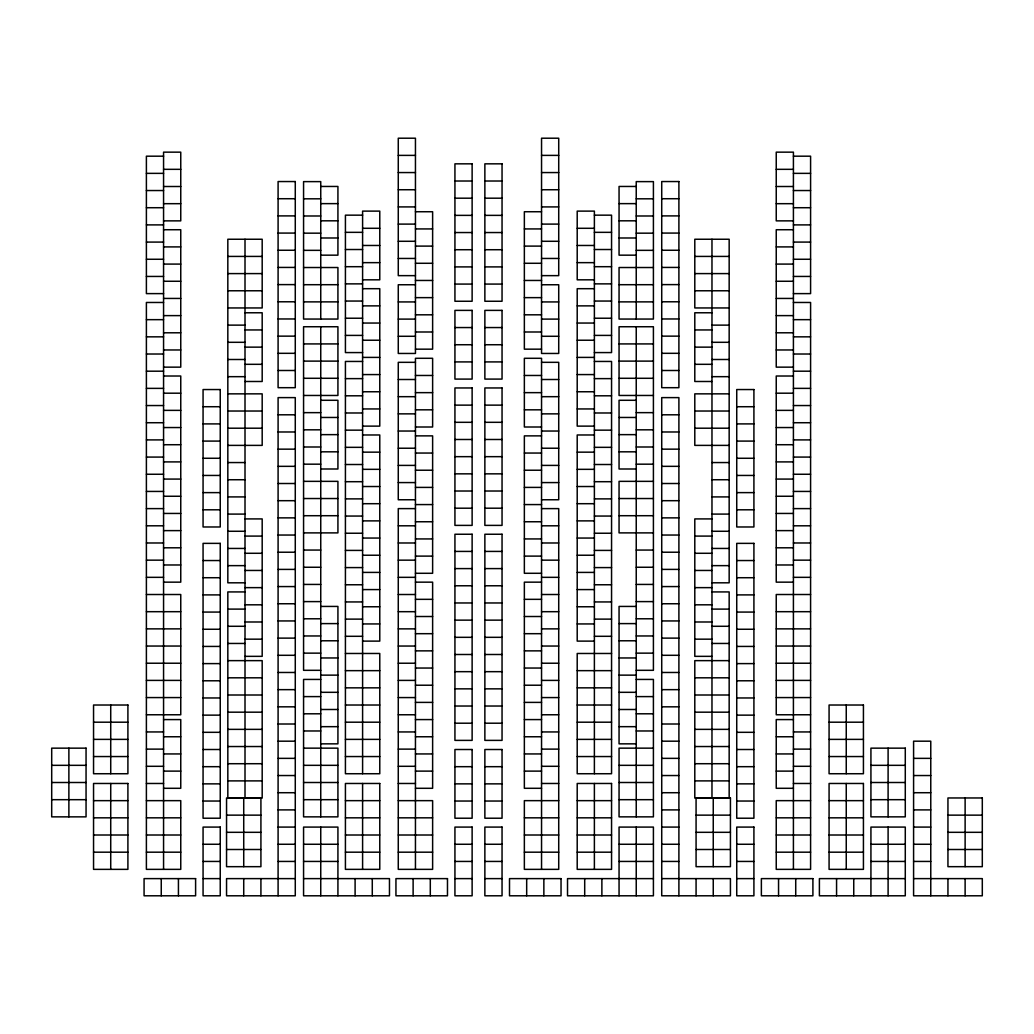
<?xml version="1.0" encoding="UTF-8"?>
<svg xmlns="http://www.w3.org/2000/svg" width="1034" height="1034" viewBox="0 0 1034 1034"><rect width="100%" height="100%" fill="white"/><g stroke="black" fill="none" stroke-linecap="round" stroke-linejoin="round"><path stroke-width="1.5" d="M398.271 155.384L415.448 155.384M541.545 155.384L558.722 155.384M163.566 156.186L146.389 156.186L146.389 293.617L163.566 293.617M793.414 156.186L810.591 156.186L810.591 293.617L793.414 293.617M163.566 169.33L180.756 169.33M776.237 169.33L793.414 169.33M398.271 172.562L415.448 172.562M541.545 172.562L558.722 172.562M146.389 173.363L163.566 173.363M793.414 173.363L810.591 173.363M454.934 181.015L472.124 181.015M484.868 181.015L502.046 181.015M163.566 186.508L180.756 186.508M320.747 186.456L337.924 186.456L337.924 255.165L320.747 255.165M636.233 186.456L619.056 186.456L619.056 255.165L636.233 255.165M776.237 186.508L793.414 186.508M398.271 189.739L415.448 189.739M541.545 189.739L558.722 189.739M146.389 190.54L163.566 190.54M793.414 190.54L810.591 190.54M454.934 198.192L472.124 198.192M484.868 198.192L502.046 198.192M278.094 198.722L295.272 198.722M303.569 198.812L320.747 198.812M636.233 198.812L653.41 198.812M661.721 198.722L678.899 198.722M320.747 203.633L337.924 203.633M619.056 203.633L636.233 203.633M163.566 203.685L180.756 203.685M776.237 203.685L793.414 203.685M398.271 206.916L415.448 206.916M541.545 206.916L558.722 206.916M146.389 207.718L163.566 207.718M793.414 207.718L810.591 207.718M415.448 211.737L432.626 211.737L432.626 349.169L415.448 349.169M541.545 211.737L524.354 211.737L524.354 349.169L541.545 349.169M362.598 215.162L345.421 215.162L345.421 352.581L362.598 352.581M594.382 215.162L611.559 215.162L611.559 352.581L594.382 352.581M454.934 215.369L472.124 215.369M484.868 215.369L502.046 215.369M278.094 215.899L295.272 215.899M661.721 215.899L678.899 215.899M303.569 215.99L320.747 215.99M636.233 215.99L653.41 215.99M163.566 220.862L180.756 220.862L180.756 152.153L163.566 152.153L163.566 869.361M320.747 220.811L337.924 220.811M619.056 220.811L636.233 220.811M793.414 220.862L776.237 220.862L776.237 152.153L793.414 152.153L793.414 869.361M398.271 224.107L415.448 224.107M541.545 224.107L558.722 224.107M146.389 224.895L163.566 224.895M793.414 224.895L810.591 224.895M362.598 228.294L379.775 228.294M577.205 228.294L594.382 228.294M415.448 228.928L432.626 228.928M524.354 228.928L541.545 228.928M163.566 229.729L180.756 229.729L180.756 367.148L163.566 367.148M793.414 229.729L776.237 229.729L776.237 367.148L793.414 367.148M345.421 232.34L362.598 232.34M594.382 232.34L611.559 232.34M454.934 232.547L472.124 232.547M484.868 232.547L502.046 232.547M278.094 233.077L295.272 233.077M661.721 233.077L678.899 233.077M303.569 233.167L320.747 233.167M636.233 233.167L653.41 233.167M320.747 237.988L337.924 237.988M619.056 237.988L636.233 237.988M398.271 241.284L415.448 241.284M541.545 241.284L558.722 241.284M146.389 242.085L163.566 242.085M793.414 242.085L810.591 242.085M362.598 245.472L379.775 245.472M577.205 245.472L594.382 245.472M415.448 246.105L432.626 246.105M524.354 246.105L541.545 246.105M163.566 246.906L180.756 246.906M776.237 246.906L793.414 246.906M345.421 249.517L362.598 249.517M594.382 249.517L611.559 249.517M454.934 249.724L472.124 249.724M484.868 249.724L502.046 249.724M278.094 250.254L295.272 250.254M303.569 250.344L320.747 250.344M636.233 250.344L653.41 250.344M661.721 250.254L678.899 250.254M227.829 256.419L262.184 256.419M694.796 256.419L729.164 256.419M398.271 258.461L415.448 258.461M541.545 258.461L558.722 258.461M146.389 259.263L163.566 259.263M793.414 259.263L810.591 259.263M362.598 262.649L379.775 262.649M577.205 262.649L594.382 262.649M415.448 263.282L432.626 263.282M524.354 263.282L541.545 263.282M163.566 264.084L180.756 264.084M776.237 264.084L793.414 264.084M345.421 266.694L362.598 266.694M594.382 266.694L611.559 266.694M454.934 266.901L472.124 266.901M484.868 266.901L502.046 266.901M278.094 267.431L295.272 267.431M303.569 267.522L337.924 267.522L337.924 319.054L303.569 319.054L303.569 181.622L320.747 181.622L320.747 319.054M653.41 267.522L619.056 267.522L619.056 319.054L653.41 319.054L653.41 181.622L636.233 181.622L636.233 319.054M661.721 267.431L678.899 267.431M227.829 273.596L262.184 273.596M694.796 273.596L729.164 273.596M415.448 275.639L398.271 275.639L398.271 138.207L415.448 138.207L415.448 353.46L398.271 353.46L398.271 284.751L415.448 284.751M541.545 275.639L558.722 275.639L558.722 138.207L541.545 138.207L541.545 353.46L558.722 353.46L558.722 284.751L541.545 284.751M146.389 276.44L163.566 276.44M793.414 276.44L810.591 276.44M362.598 279.826L379.775 279.826L379.775 211.117L362.598 211.117L362.598 773.729M594.382 279.826L577.205 279.826L577.205 211.117L594.382 211.117L594.382 773.729M415.448 280.46L432.626 280.46M524.354 280.46L541.545 280.46M163.566 281.261L180.756 281.261M776.237 281.261L793.414 281.261M345.421 283.872L362.598 283.872M594.382 283.872L611.559 283.872M454.934 284.079L472.124 284.079M484.868 284.079L502.046 284.079M278.094 284.608L295.272 284.608M661.721 284.608L678.899 284.608M303.569 284.699L337.924 284.699M619.056 284.699L653.41 284.699M362.598 288.693L379.775 288.693L379.775 426.124L362.598 426.124M594.382 288.693L577.205 288.693L577.205 426.124L594.382 426.124M227.829 290.774L262.184 290.774M694.796 290.774L729.164 290.774M415.448 297.637L432.626 297.637M524.354 297.637L541.545 297.637M163.566 298.438L180.756 298.438M776.237 298.438L793.414 298.438M345.421 301.049L362.598 301.049M594.382 301.049L611.559 301.049M278.094 301.786L295.272 301.786M661.721 301.786L678.899 301.786M303.569 301.876L337.924 301.876M398.271 301.928L415.448 301.928M541.545 301.928L558.722 301.928M619.056 301.876L653.41 301.876M163.566 302.471L146.389 302.471L146.389 869.361L180.756 869.361L180.756 800.652L146.389 800.652M793.414 302.471L810.591 302.471L810.591 869.361L776.237 869.361L776.237 800.652L810.591 800.652M362.598 305.87L379.775 305.87M577.205 305.87L594.382 305.87M227.829 307.951L262.184 307.951L262.184 239.242L227.829 239.242L227.829 582.814L245.006 582.814M729.164 307.951L694.796 307.951L694.796 239.242L729.164 239.242L729.164 582.814L711.974 582.814M245.006 312.772L262.184 312.772L262.184 381.494L245.006 381.494M711.974 312.772L694.796 312.772L694.796 381.494L711.974 381.494M415.448 314.814L432.626 314.814M524.354 314.814L541.545 314.814M163.566 315.616L180.756 315.616M776.237 315.616L793.414 315.616M345.421 318.226L362.598 318.226M594.382 318.226L611.559 318.226M278.094 318.963L295.272 318.963M398.271 319.105L415.448 319.105M541.545 319.105L558.722 319.105M661.721 318.963L678.899 318.963M146.389 319.661L163.566 319.661M793.414 319.661L810.591 319.661M362.598 323.047L379.775 323.047M577.205 323.047L594.382 323.047M227.829 325.128L245.006 325.128M711.974 325.128L729.164 325.128M454.934 327.558L472.124 327.558M484.868 327.558L502.046 327.558M245.006 329.949L262.184 329.949M694.796 329.949L711.974 329.949M415.448 331.992L432.626 331.992M524.354 331.992L541.545 331.992M163.566 332.793L180.756 332.793M776.237 332.793L793.414 332.793M345.421 335.404L362.598 335.404M594.382 335.404L611.559 335.404M278.094 336.14L295.272 336.14M398.271 336.283L415.448 336.283M541.545 336.283L558.722 336.283M661.721 336.14L678.899 336.14M146.389 336.838L163.566 336.838M793.414 336.838L810.591 336.838M362.598 340.225L379.775 340.225M577.205 340.225L594.382 340.225M227.829 342.306L245.006 342.306M711.974 342.306L729.164 342.306M303.569 343.921L337.924 343.921M619.056 343.921L653.41 343.921M454.934 344.736L472.124 344.736M484.868 344.736L502.046 344.736M245.006 347.14L262.184 347.14M694.796 347.14L711.974 347.14M163.566 349.97L180.756 349.97M776.237 349.97L793.414 349.97M278.094 353.318L295.272 353.318M661.721 353.318L678.899 353.318M146.389 354.016L163.566 354.016M793.414 354.016L810.591 354.016M362.598 357.402L379.775 357.402M577.205 357.402L594.382 357.402M227.829 359.496L245.006 359.496M711.974 359.496L729.164 359.496M303.569 361.112L337.924 361.112M619.056 361.112L653.41 361.112M362.598 361.448L345.421 361.448L345.421 773.729L379.775 773.729L379.775 653.475L345.421 653.475M594.382 361.448L611.559 361.448L611.559 773.729L577.205 773.729L577.205 653.475L611.559 653.475M454.934 361.913L472.124 361.913M484.868 361.913L502.046 361.913M415.448 362.327L398.271 362.327L398.271 499.758L415.448 499.758M541.545 362.327L558.722 362.327L558.722 499.758L541.545 499.758M245.006 364.317L262.184 364.317M694.796 364.317L711.974 364.317M278.094 370.495L295.272 370.495M661.721 370.495L678.899 370.495M146.389 371.193L163.566 371.193M793.414 371.193L810.591 371.193M362.598 374.579L379.775 374.579M577.205 374.579L594.382 374.579M415.448 375.471L432.626 375.471M524.354 375.471L541.545 375.471M163.566 376.014L180.756 376.014L180.756 582.155L163.566 582.155M793.414 376.014L776.237 376.014L776.237 582.155L793.414 582.155M227.829 376.673L245.006 376.673M711.974 376.673L729.164 376.673M303.569 378.289L337.924 378.289M619.056 378.289L653.41 378.289M345.421 378.625L362.598 378.625M594.382 378.625L611.559 378.625M398.271 379.504L415.448 379.504M541.545 379.504L558.722 379.504M146.389 388.37L163.566 388.37M793.414 388.37L810.591 388.37M362.598 391.757L379.775 391.757M577.205 391.757L594.382 391.757M415.448 392.649L432.626 392.649M524.354 392.649L541.545 392.649M163.566 393.191L180.756 393.191M776.237 393.191L793.414 393.191M227.829 393.851L262.184 393.851L262.184 445.383L227.829 445.383M729.164 393.851L694.796 393.851L694.796 445.383L729.164 445.383M303.569 395.466L337.924 395.466L337.924 326.744L303.569 326.744L303.569 670.316L320.747 670.316M653.41 395.466L619.056 395.466L619.056 326.744L653.41 326.744L653.41 670.316L636.233 670.316M345.421 395.802L362.598 395.802M594.382 395.802L611.559 395.802M398.271 396.681L415.448 396.681M541.545 396.681L558.722 396.681M320.747 400.287L337.924 400.287L337.924 468.997L320.747 468.997M636.233 400.287L619.056 400.287L619.056 468.997L636.233 468.997M454.934 405.134L472.124 405.134M484.868 405.134L502.046 405.134M146.389 405.548L163.566 405.548M793.414 405.548L810.591 405.548M203.065 406.724L220.242 406.724M736.738 406.724L753.915 406.724M362.598 408.947L379.775 408.947M577.205 408.947L594.382 408.947M415.448 409.826L432.626 409.826M524.354 409.826L541.545 409.826M163.566 410.369L180.756 410.369M776.237 410.369L793.414 410.369M227.829 411.028L262.184 411.028M694.796 411.028L729.164 411.028M303.569 412.644L320.747 412.644M636.233 412.644L653.41 412.644M345.421 412.98L362.598 412.98M594.382 412.98L611.559 412.98M398.271 413.858L415.448 413.858M541.545 413.858L558.722 413.858M278.094 414.802L295.272 414.802M661.721 414.802L678.899 414.802M320.747 417.465L337.924 417.465M619.056 417.465L636.233 417.465M454.934 422.311L472.124 422.311M484.868 422.311L502.046 422.311M146.389 422.725L163.566 422.725M793.414 422.725L810.591 422.725M203.065 423.901L220.242 423.901M736.738 423.901L753.915 423.901M415.448 427.003L432.626 427.003L432.626 358.294L415.448 358.294L415.448 869.361M541.545 427.003L524.354 427.003L524.354 358.294L541.545 358.294L541.545 869.361M163.566 427.546L180.756 427.546M776.237 427.546L793.414 427.546M227.829 428.205L262.184 428.205M694.796 428.205L729.164 428.205M303.569 429.821L320.747 429.821M636.233 429.821L653.41 429.821M345.421 430.157L362.598 430.157M594.382 430.157L611.559 430.157M398.271 431.036L415.448 431.036M541.545 431.036L558.722 431.036M278.094 431.979L295.272 431.979M661.721 431.979L678.899 431.979M320.747 434.642L337.924 434.642M619.056 434.642L636.233 434.642M362.598 434.978L379.775 434.978L379.775 641.119L362.598 641.119M594.382 434.978L577.205 434.978L577.205 641.119L594.382 641.119M415.448 435.87L432.626 435.87L432.626 573.288L415.448 573.288M541.545 435.87L524.354 435.87L524.354 573.288L541.545 573.288M454.934 439.489L472.124 439.489M484.868 439.489L502.046 439.489M146.389 439.902L163.566 439.902M793.414 439.902L810.591 439.902M203.065 441.091L220.242 441.091M736.738 441.091L753.915 441.091M163.566 444.723L180.756 444.723M776.237 444.723L793.414 444.723M303.569 446.998L320.747 446.998M636.233 446.998L653.41 446.998M345.421 447.334L362.598 447.334M594.382 447.334L611.559 447.334M398.271 448.226L415.448 448.226M541.545 448.226L558.722 448.226M278.094 449.157L295.272 449.157M661.721 449.157L678.899 449.157M320.747 451.819L337.924 451.819M619.056 451.819L636.233 451.819M362.598 452.155L379.775 452.155M577.205 452.155L594.382 452.155M415.448 453.047L432.626 453.047M524.354 453.047L541.545 453.047M454.934 456.666L472.124 456.666M484.868 456.666L502.046 456.666M146.389 457.08L163.566 457.08M793.414 457.08L810.591 457.08M203.065 458.269L220.242 458.269M736.738 458.269L753.915 458.269M163.566 461.901L180.756 461.901M776.237 461.901L793.414 461.901M227.829 462.56L245.006 462.56M711.974 462.56L729.164 462.56M303.569 464.176L320.747 464.176M636.233 464.176L653.41 464.176M345.421 464.512L362.598 464.512M594.382 464.512L611.559 464.512M398.271 465.403L415.448 465.403M541.545 465.403L558.722 465.403M278.094 466.334L295.272 466.334M661.721 466.334L678.899 466.334M362.598 469.333L379.775 469.333M577.205 469.333L594.382 469.333M415.448 470.224L432.626 470.224M524.354 470.224L541.545 470.224M454.934 473.843L472.124 473.843M484.868 473.843L502.046 473.843M146.389 474.257L163.566 474.257M793.414 474.257L810.591 474.257M203.065 475.446L220.242 475.446M736.738 475.446L753.915 475.446M163.566 479.078L180.756 479.078M776.237 479.078L793.414 479.078M227.829 479.737L245.006 479.737M711.974 479.737L729.164 479.737M303.569 481.353L337.924 481.353L337.924 532.885L303.569 532.885M653.41 481.353L619.056 481.353L619.056 532.885L653.41 532.885M345.421 481.702L362.598 481.702M594.382 481.702L611.559 481.702M398.271 482.581L415.448 482.581M541.545 482.581L558.722 482.581M278.094 483.511L295.272 483.511M661.721 483.511L678.899 483.511M362.598 486.523L379.775 486.523M577.205 486.523L594.382 486.523M415.448 487.402L432.626 487.402M524.354 487.402L541.545 487.402M454.934 491.021L472.124 491.021M484.868 491.021L502.046 491.021M146.389 491.434L163.566 491.434M793.414 491.434L810.591 491.434M203.065 492.623L220.242 492.623M736.738 492.623L753.915 492.623M163.566 496.255L180.756 496.255M776.237 496.255L793.414 496.255M227.829 496.915L245.006 496.915M711.974 496.915L729.164 496.915M303.569 498.53L337.924 498.53M619.056 498.53L653.41 498.53M345.421 498.879L362.598 498.879M594.382 498.879L611.559 498.879M278.094 500.689L295.272 500.689M661.721 500.689L678.899 500.689M362.598 503.7L379.775 503.7M577.205 503.7L594.382 503.7M415.448 504.579L432.626 504.579M524.354 504.579L541.545 504.579M454.934 508.198L472.124 508.198M484.868 508.198L502.046 508.198M146.389 508.612L163.566 508.612M415.448 508.612L398.271 508.612L398.271 869.361L432.626 869.361L432.626 800.652L398.271 800.652M541.545 508.612L558.722 508.612L558.722 869.361L524.354 869.361L524.354 800.652L558.722 800.652M793.414 508.612L810.591 508.612M203.065 509.801L220.242 509.801M736.738 509.801L753.915 509.801M163.566 513.446L180.756 513.446M776.237 513.446L793.414 513.446M227.829 514.092L245.006 514.092M711.974 514.092L729.164 514.092M303.569 515.707L337.924 515.707M619.056 515.707L653.41 515.707M345.421 516.056L362.598 516.056M594.382 516.056L611.559 516.056M278.094 517.866L295.272 517.866M661.721 517.866L678.899 517.866M245.006 518.913L262.184 518.913L262.184 656.344L245.006 656.344M711.974 518.913L694.796 518.913L694.796 656.344L711.974 656.344M362.598 520.877L379.775 520.877M577.205 520.877L594.382 520.877M415.448 521.756L432.626 521.756M524.354 521.756L541.545 521.756M146.389 525.802L163.566 525.802M398.271 525.802L415.448 525.802M541.545 525.802L558.722 525.802M793.414 525.802L810.591 525.802M163.566 530.623L180.756 530.623M776.237 530.623L793.414 530.623M227.829 531.269L245.006 531.269M711.974 531.269L729.164 531.269M345.421 533.234L362.598 533.234M594.382 533.234L611.559 533.234M278.094 535.043L295.272 535.043M661.721 535.043L678.899 535.043M245.006 536.09L262.184 536.09M694.796 536.09L711.974 536.09M362.598 538.055L379.775 538.055M577.205 538.055L594.382 538.055M415.448 538.934L432.626 538.934M524.354 538.934L541.545 538.934M146.389 542.979L163.566 542.979M398.271 542.979L415.448 542.979M541.545 542.979L558.722 542.979M793.414 542.979L810.591 542.979M163.566 547.8L180.756 547.8M776.237 547.8L793.414 547.8M227.829 548.447L245.006 548.447M711.974 548.447L729.164 548.447M303.569 550.062L320.747 550.062M636.233 550.062L653.41 550.062M345.421 550.411L362.598 550.411M594.382 550.411L611.559 550.411M454.934 551.419L472.124 551.419M484.868 551.419L502.046 551.419M278.094 552.221L295.272 552.221M661.721 552.221L678.899 552.221M245.006 553.28L262.184 553.28M694.796 553.28L711.974 553.28M362.598 555.232L379.775 555.232M577.205 555.232L594.382 555.232M415.448 556.111L432.626 556.111M524.354 556.111L541.545 556.111M146.389 560.157L163.566 560.157M398.271 560.157L415.448 560.157M541.545 560.157L558.722 560.157M793.414 560.157L810.591 560.157M203.065 560.544L220.242 560.544M736.738 560.544L753.915 560.544M163.566 564.978L180.756 564.978M776.237 564.978L793.414 564.978M227.829 565.637L245.006 565.637M711.974 565.637L729.164 565.637M303.569 567.252L320.747 567.252M636.233 567.252L653.41 567.252M345.421 567.588L362.598 567.588M594.382 567.588L611.559 567.588M454.934 568.597L472.124 568.597M484.868 568.597L502.046 568.597M278.094 569.398L295.272 569.398M661.721 569.398L678.899 569.398M245.006 570.458L262.184 570.458M694.796 570.458L711.974 570.458M362.598 572.409L379.775 572.409M577.205 572.409L594.382 572.409M146.389 577.334L163.566 577.334M398.271 577.334L415.448 577.334M541.545 577.334L558.722 577.334M793.414 577.334L810.591 577.334M203.065 577.722L220.242 577.722M736.738 577.722L753.915 577.722M415.448 582.155L432.626 582.155L432.626 788.296L415.448 788.296M541.545 582.155L524.354 582.155L524.354 788.296L541.545 788.296M303.569 584.43L320.747 584.43M636.233 584.43L653.41 584.43M345.421 584.766L362.598 584.766M594.382 584.766L611.559 584.766M454.934 585.774L472.124 585.774M484.868 585.774L502.046 585.774M278.094 586.575L295.272 586.575M661.721 586.575L678.899 586.575M245.006 587.635L262.184 587.635M694.796 587.635L711.974 587.635M362.598 589.587L379.775 589.587M577.205 589.587L594.382 589.587M245.006 591.926L227.829 591.926L227.829 798.067L262.184 798.067L262.184 660.636L227.829 660.636M711.974 591.926L729.164 591.926L729.164 798.067L694.796 798.067L694.796 660.636L729.164 660.636M146.389 594.511L180.756 594.511L180.756 714.765L146.389 714.765M398.271 594.511L415.448 594.511M541.545 594.511L558.722 594.511M810.591 594.511L776.237 594.511L776.237 714.765L810.591 714.765M203.065 594.899L220.242 594.899M736.738 594.899L753.915 594.899M415.448 599.332L432.626 599.332M524.354 599.332L541.545 599.332M303.569 601.607L320.747 601.607M636.233 601.607L653.41 601.607M345.421 601.943L362.598 601.943M594.382 601.943L611.559 601.943M454.934 602.964L472.124 602.964M484.868 602.964L502.046 602.964M278.094 603.753L295.272 603.753M661.721 603.753L678.899 603.753M245.006 604.812L262.184 604.812M694.796 604.812L711.974 604.812M320.747 606.428L337.924 606.428L337.924 743.847L320.747 743.847M636.233 606.428L619.056 606.428L619.056 743.847L636.233 743.847M362.598 606.764L379.775 606.764M577.205 606.764L594.382 606.764M227.829 609.104L245.006 609.104M711.974 609.104L729.164 609.104M146.389 611.689L180.756 611.689M398.271 611.689L415.448 611.689M541.545 611.689L558.722 611.689M776.237 611.689L810.591 611.689M203.065 612.076L220.242 612.076M736.738 612.076L753.915 612.076M415.448 616.51L432.626 616.51M524.354 616.51L541.545 616.51M303.569 618.784L320.747 618.784M636.233 618.784L653.41 618.784M345.421 619.12L362.598 619.12M594.382 619.12L611.559 619.12M454.934 620.141L472.124 620.141M484.868 620.141L502.046 620.141M278.094 620.943L295.272 620.943M661.721 620.943L678.899 620.943M245.006 621.99L262.184 621.99M694.796 621.99L711.974 621.99M320.747 623.605L337.924 623.605M619.056 623.605L636.233 623.605M362.598 623.941L379.775 623.941M577.205 623.941L594.382 623.941M227.829 626.281L245.006 626.281M711.974 626.281L729.164 626.281M146.389 628.866L180.756 628.866M398.271 628.866L415.448 628.866M541.545 628.866L558.722 628.866M776.237 628.866L810.591 628.866M203.065 629.254L220.242 629.254M736.738 629.254L753.915 629.254M415.448 633.687L432.626 633.687M524.354 633.687L541.545 633.687M303.569 635.962L320.747 635.962M636.233 635.962L653.41 635.962M345.421 636.298L362.598 636.298M594.382 636.298L611.559 636.298M454.934 637.319L472.124 637.319M484.868 637.319L502.046 637.319M278.094 638.12L295.272 638.12M661.721 638.12L678.899 638.12M245.006 639.167L262.184 639.167M694.796 639.167L711.974 639.167M320.747 640.783L337.924 640.783M619.056 640.783L636.233 640.783M227.829 643.458L245.006 643.458M711.974 643.458L729.164 643.458M146.389 646.043L180.756 646.043M398.271 646.043L415.448 646.043M541.545 646.043L558.722 646.043M776.237 646.043L810.591 646.043M203.065 646.431L220.242 646.431M736.738 646.431L753.915 646.431M415.448 650.864L432.626 650.864M524.354 650.864L541.545 650.864M303.569 653.139L320.747 653.139M636.233 653.139L653.41 653.139M454.934 654.496L472.124 654.496M484.868 654.496L502.046 654.496M278.094 655.298L295.272 655.298M661.721 655.298L678.899 655.298M320.747 657.96L337.924 657.96M619.056 657.96L636.233 657.96M146.389 663.221L180.756 663.221M398.271 663.221L415.448 663.221M541.545 663.221L558.722 663.221M776.237 663.221L810.591 663.221M203.065 663.608L220.242 663.608M736.738 663.608L753.915 663.608M415.448 668.042L432.626 668.042M524.354 668.042L541.545 668.042M345.421 670.652L379.775 670.652M577.205 670.652L611.559 670.652M454.934 671.673L472.124 671.673M484.868 671.673L502.046 671.673M278.094 672.475L295.272 672.475M661.721 672.475L678.899 672.475M320.747 675.137L337.924 675.137M619.056 675.137L636.233 675.137M227.829 677.813L262.184 677.813M694.796 677.813L729.164 677.813M320.747 679.428L303.569 679.428L303.569 816.86L337.924 816.86L337.924 748.151L303.569 748.151M636.233 679.428L653.41 679.428L653.41 816.86L619.056 816.86L619.056 748.151L653.41 748.151M146.389 680.398L180.756 680.398M398.271 680.398L415.448 680.398M541.545 680.398L558.722 680.398M776.237 680.398L810.591 680.398M203.065 680.786L220.242 680.786M736.738 680.786L753.915 680.786M415.448 685.219L432.626 685.219M524.354 685.219L541.545 685.219M345.421 687.843L379.775 687.843M577.205 687.843L611.559 687.843M454.934 688.851L472.124 688.851M484.868 688.851L502.046 688.851M278.094 689.652L295.272 689.652M661.721 689.652L678.899 689.652M320.747 692.315L337.924 692.315M619.056 692.315L636.233 692.315M227.829 695.003L262.184 695.003M694.796 695.003L729.164 695.003M303.569 696.606L320.747 696.606M636.233 696.606L653.41 696.606M146.389 697.575L180.756 697.575M398.271 697.575L415.448 697.575M541.545 697.575L558.722 697.575M776.237 697.575L810.591 697.575M203.065 697.963L220.242 697.963M736.738 697.963L753.915 697.963M415.448 702.396L432.626 702.396M524.354 702.396L541.545 702.396M345.421 705.02L379.775 705.02M577.205 705.02L611.559 705.02M454.934 706.028L472.124 706.028M484.868 706.028L502.046 706.028M278.094 706.829L295.272 706.829M661.721 706.829L678.899 706.829M320.747 709.492L337.924 709.492M619.056 709.492L636.233 709.492M227.829 712.18L262.184 712.18M694.796 712.18L729.164 712.18M303.569 713.796L320.747 713.796M636.233 713.796L653.41 713.796M398.271 714.765L415.448 714.765M541.545 714.765L558.722 714.765M203.065 715.14L220.242 715.14M736.738 715.14L753.915 715.14M163.566 719.586L180.756 719.586L180.756 788.296L163.566 788.296M415.448 719.586L432.626 719.586M524.354 719.586L541.545 719.586M793.414 719.586L776.237 719.586L776.237 788.296L793.414 788.296M93.551 722.197L127.906 722.197M345.421 722.197L379.775 722.197M577.205 722.197L611.559 722.197M829.074 722.197L863.429 722.197M454.934 723.205L472.124 723.205M484.868 723.205L502.046 723.205M278.094 724.007L295.272 724.007M661.721 724.007L678.899 724.007M320.747 726.669L337.924 726.669M619.056 726.669L636.233 726.669M227.829 729.358L262.184 729.358M694.796 729.358L729.164 729.358M303.569 730.973L320.747 730.973M636.233 730.973L653.41 730.973M146.389 731.943L163.566 731.943M398.271 731.943L415.448 731.943M541.545 731.943L558.722 731.943M793.414 731.943L810.591 731.943M203.065 732.318L220.242 732.318M736.738 732.318L753.915 732.318M163.566 736.764L180.756 736.764M415.448 736.764L432.626 736.764M524.354 736.764L541.545 736.764M776.237 736.764L793.414 736.764M93.551 739.375L127.906 739.375M345.421 739.375L379.775 739.375M577.205 739.375L611.559 739.375M829.074 739.375L863.429 739.375M278.094 741.184L295.272 741.184M661.721 741.184L678.899 741.184M227.829 746.535L262.184 746.535M694.796 746.535L729.164 746.535M146.389 749.12L163.566 749.12M398.271 749.12L415.448 749.12M541.545 749.12L558.722 749.12M793.414 749.12L810.591 749.12M203.065 749.508L220.242 749.508M736.738 749.508L753.915 749.508M163.566 753.941L180.756 753.941M415.448 753.941L432.626 753.941M524.354 753.941L541.545 753.941M776.237 753.941L793.414 753.941M93.551 756.552L127.906 756.552M345.421 756.552L379.775 756.552M577.205 756.552L611.559 756.552M829.074 756.552L863.429 756.552M278.094 758.361L295.272 758.361M661.721 758.361L678.899 758.361M913.591 758.361L930.768 758.361M227.829 763.712L262.184 763.712M694.796 763.712L729.164 763.712M51.7 765.328L86.055 765.328M303.569 765.328L337.924 765.328M619.056 765.328L653.41 765.328M870.925 765.328L905.28 765.328M146.389 766.297L163.566 766.297M398.271 766.297L415.448 766.297M541.545 766.297L558.722 766.297M793.414 766.297L810.591 766.297M203.065 766.685L220.242 766.685M454.934 766.685L472.124 766.685M484.868 766.685L502.046 766.685M736.738 766.685L753.915 766.685M163.566 771.118L180.756 771.118M415.448 771.118L432.626 771.118M524.354 771.118L541.545 771.118M776.237 771.118L793.414 771.118M278.094 775.539L295.272 775.539M661.721 775.539L678.899 775.539M913.591 775.539L930.768 775.539M227.829 780.89L262.184 780.89M694.796 780.89L729.164 780.89M51.7 782.505L86.055 782.505M303.569 782.505L337.924 782.505M619.056 782.505L653.41 782.505M870.925 782.505L905.28 782.505M146.389 783.475L163.566 783.475M398.271 783.475L415.448 783.475M541.545 783.475L558.722 783.475M793.414 783.475L810.591 783.475M203.065 783.862L220.242 783.862M454.934 783.862L472.124 783.862M484.868 783.862L502.046 783.862M736.738 783.862L753.915 783.862M278.094 792.716L295.272 792.716M661.721 792.716L678.899 792.716M913.591 792.716L930.768 792.716M51.7 799.683L86.055 799.683M303.569 799.683L337.924 799.683M619.056 799.683L653.41 799.683M870.925 799.683L905.28 799.683M93.551 800.652L127.906 800.652M345.421 800.652L379.775 800.652M577.205 800.652L611.559 800.652M829.074 800.652L863.429 800.652M203.065 801.04L220.242 801.04M454.934 801.04L472.124 801.04M484.868 801.04L502.046 801.04M736.738 801.04L753.915 801.04M278.094 809.893L295.272 809.893M661.721 809.893L678.899 809.893M913.591 809.893L930.768 809.893M226.549 815.141L260.917 815.141M696.076 815.141L730.431 815.141M947.945 815.141L982.3 815.141M93.551 817.829L127.906 817.829M146.389 817.829L180.756 817.829M345.421 817.829L379.775 817.829M398.271 817.829L432.626 817.829M524.354 817.829L558.722 817.829M577.205 817.829L611.559 817.829M776.237 817.829L810.591 817.829M829.074 817.829L863.429 817.829M278.094 827.084L295.272 827.084M661.721 827.084L678.899 827.084M913.591 827.084L930.768 827.084M226.549 832.318L260.917 832.318M696.076 832.318L730.431 832.318M947.945 832.318L982.3 832.318M93.551 835.007L127.906 835.007M146.389 835.007L180.756 835.007M345.421 835.007L379.775 835.007M398.271 835.007L432.626 835.007M524.354 835.007L558.722 835.007M577.205 835.007L611.559 835.007M776.237 835.007L810.591 835.007M829.074 835.007L863.429 835.007M203.065 844.261L220.242 844.261M278.094 844.261L295.272 844.261M303.569 844.261L337.924 844.261M454.934 844.261L472.124 844.261M484.868 844.261L502.046 844.261M619.056 844.261L653.41 844.261M661.721 844.261L678.899 844.261M736.738 844.261L753.915 844.261M870.925 844.261L905.28 844.261M913.591 844.261L930.768 844.261M226.549 849.496L260.917 849.496M696.076 849.496L730.431 849.496M947.945 849.496L982.3 849.496M93.551 852.184L127.906 852.184M146.389 852.184L180.756 852.184M345.421 852.184L379.775 852.184M398.271 852.184L432.626 852.184M524.354 852.184L558.722 852.184M577.205 852.184L611.559 852.184M776.237 852.184L810.591 852.184M829.074 852.184L863.429 852.184M203.065 861.438L220.242 861.438M278.094 861.438L295.272 861.438M303.569 861.438L337.924 861.438M454.934 861.438L472.124 861.438M484.868 861.438L502.046 861.438M619.056 861.438L653.41 861.438M661.721 861.438L678.899 861.438M736.738 861.438L753.915 861.438M870.925 861.438L905.28 861.438M913.591 861.438L930.768 861.438M203.065 878.616L220.242 878.616M295.272 878.616L226.549 878.616L226.549 895.793L295.272 895.793L295.272 397.612L278.094 397.612L278.094 895.793M303.569 878.616L389.469 878.616L389.469 895.793L303.569 895.793L303.569 827.084L337.924 827.084L337.924 895.793M454.934 878.616L472.124 878.616M484.868 878.616L502.046 878.616M653.41 878.616L567.524 878.616L567.524 895.793L653.41 895.793L653.41 827.084L619.056 827.084L619.056 895.793M661.721 878.616L730.431 878.616L730.431 895.793L661.721 895.793L661.721 397.612L678.899 397.612L678.899 895.793M736.738 878.616L753.915 878.616M905.28 878.616L819.393 878.616L819.393 895.793L905.28 895.793L905.28 827.084L870.925 827.084L870.925 895.793M913.591 878.616L982.3 878.616L982.3 895.793L913.591 895.793L913.591 741.184L930.768 741.184L930.768 895.793M965.123 797.964L965.123 866.673M965.123 878.616L965.123 895.793M947.945 878.616L947.945 895.793M888.103 748.151L888.103 816.86M888.103 827.084L888.103 895.793M853.748 878.616L853.748 895.793M846.251 705.02L846.251 773.729M846.251 783.475L846.251 869.361M836.571 878.616L836.571 895.793M795.728 878.616L795.728 895.793M778.55 878.616L778.55 895.793M713.253 797.964L713.253 866.673M713.253 878.616L713.253 895.793M711.974 239.242L711.974 798.067M696.076 878.616L696.076 895.793M636.233 326.744L636.233 816.86M636.233 827.084L636.233 895.793M601.878 878.616L601.878 895.793M594.382 783.475L594.382 869.361M584.701 878.616L584.701 895.793M543.858 878.616L543.858 895.793M526.681 878.616L526.681 895.793M430.299 878.616L430.299 895.793M413.122 878.616L413.122 895.793M372.279 878.616L372.279 895.793M362.598 783.475L362.598 869.361M355.101 878.616L355.101 895.793M320.747 326.744L320.747 816.86M320.747 827.084L320.747 895.793M260.917 878.616L260.917 895.793M245.006 239.242L245.006 798.067M243.727 797.964L243.727 866.673M243.727 878.616L243.727 895.793M178.43 878.616L178.43 895.793M161.252 878.616L161.252 895.793M110.728 705.02L110.728 773.729M110.728 783.475L110.728 869.361M68.877 748.151L68.877 816.86M472.124 163.837L454.934 163.837L454.934 301.256L472.124 301.256L472.124 163.837M502.046 163.837L484.868 163.837L484.868 301.256L502.046 301.256L502.046 163.837M295.272 181.545L278.094 181.545L278.094 387.685L295.272 387.685L295.272 181.545M678.899 181.545L661.721 181.545L661.721 387.685L678.899 387.685L678.899 181.545M472.124 310.381L454.934 310.381L454.934 379.09L472.124 379.09L472.124 310.381M502.046 310.381L484.868 310.381L484.868 379.09L502.046 379.09L502.046 310.381M472.124 387.957L454.934 387.957L454.934 525.388L472.124 525.388L472.124 387.957M502.046 387.957L484.868 387.957L484.868 525.388L502.046 525.388L502.046 387.957M220.242 389.547L203.065 389.547L203.065 526.978L220.242 526.978L220.242 389.547M753.915 389.547L736.738 389.547L736.738 526.978L753.915 526.978L753.915 389.547M472.124 534.242L454.934 534.242L454.934 740.383L472.124 740.383L472.124 534.242M502.046 534.242L484.868 534.242L484.868 740.383L502.046 740.383L502.046 534.242M220.242 543.367L203.065 543.367L203.065 818.217L220.242 818.217L220.242 543.367M753.915 543.367L736.738 543.367L736.738 818.217L753.915 818.217L753.915 543.367M127.906 705.02L93.551 705.02L93.551 773.729L127.906 773.729L127.906 705.02M863.429 705.02L829.074 705.02L829.074 773.729L863.429 773.729L863.429 705.02M86.055 748.151L51.7 748.151L51.7 816.86L86.055 816.86L86.055 748.151M905.28 748.151L870.925 748.151L870.925 816.86L905.28 816.86L905.28 748.151M472.124 749.508L454.934 749.508L454.934 818.217L472.124 818.217L472.124 749.508M502.046 749.508L484.868 749.508L484.868 818.217L502.046 818.217L502.046 749.508M127.906 783.475L93.551 783.475L93.551 869.361L127.906 869.361L127.906 783.475M379.775 783.475L345.421 783.475L345.421 869.361L379.775 869.361L379.775 783.475M611.559 783.475L577.205 783.475L577.205 869.361L611.559 869.361L611.559 783.475M863.429 783.475L829.074 783.475L829.074 869.361L863.429 869.361L863.429 783.475M260.917 797.964L226.549 797.964L226.549 866.673L260.917 866.673L260.917 797.964M730.431 797.964L696.076 797.964L696.076 866.673L730.431 866.673L730.431 797.964M982.3 797.964L947.945 797.964L947.945 866.673L982.3 866.673L982.3 797.964M220.242 827.084L203.065 827.084L203.065 895.793L220.242 895.793L220.242 827.084M472.124 827.084L454.934 827.084L454.934 895.793L472.124 895.793L472.124 827.084M502.046 827.084L484.868 827.084L484.868 895.793L502.046 895.793L502.046 827.084M753.915 827.084L736.738 827.084L736.738 895.793L753.915 895.793L753.915 827.084M195.607 878.616L144.075 878.616L144.075 895.793L195.607 895.793L195.607 878.616M447.476 878.616L395.944 878.616L395.944 895.793L447.476 895.793L447.476 878.616M561.035 878.616L509.503 878.616L509.503 895.793L561.035 895.793L561.035 878.616M812.905 878.616L761.373 878.616L761.373 895.793L812.905 895.793L812.905 878.616"/></g></svg>
